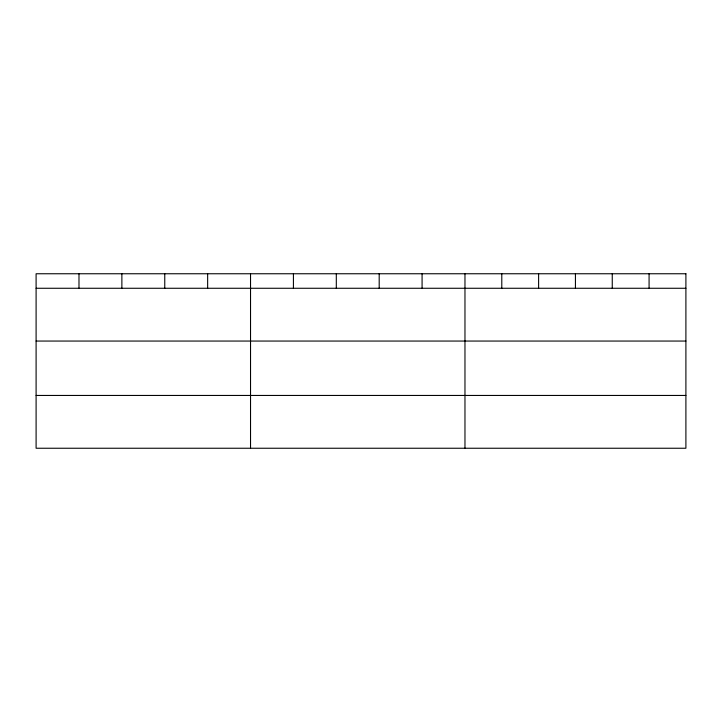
<?xml version="1.0" encoding="UTF-8"?>
<svg xmlns="http://www.w3.org/2000/svg" width="722" height="722" viewBox="0 0 722 722"><rect width="100%" height="100%" fill="white"/><g stroke="black" fill="none" stroke-linecap="round" stroke-linejoin="round"><path stroke-width="1.08" d="M36.1 288.268L685.9 288.268M36.1 341.055L685.9 341.055M36.1 395.448L685.9 395.448M649.078 273.755L649.078 288.268M612.256 273.755L612.256 288.268M575.434 273.755L575.434 288.268M538.612 273.755L538.612 288.268M501.79 273.755L501.79 288.268M464.968 273.755L464.968 448.245M422.081 273.755L422.081 288.268M379.194 273.755L379.194 288.268M336.308 273.755L336.308 288.268M293.421 273.755L293.421 288.268M250.534 273.755L250.534 448.245M207.647 273.755L207.647 288.268M164.76 273.755L164.76 288.268M121.874 273.755L121.874 288.268M78.987 273.755L78.987 288.268M685.9 273.755L36.1 273.755L36.1 448.245L685.9 448.245L685.9 273.755"/></g></svg>
